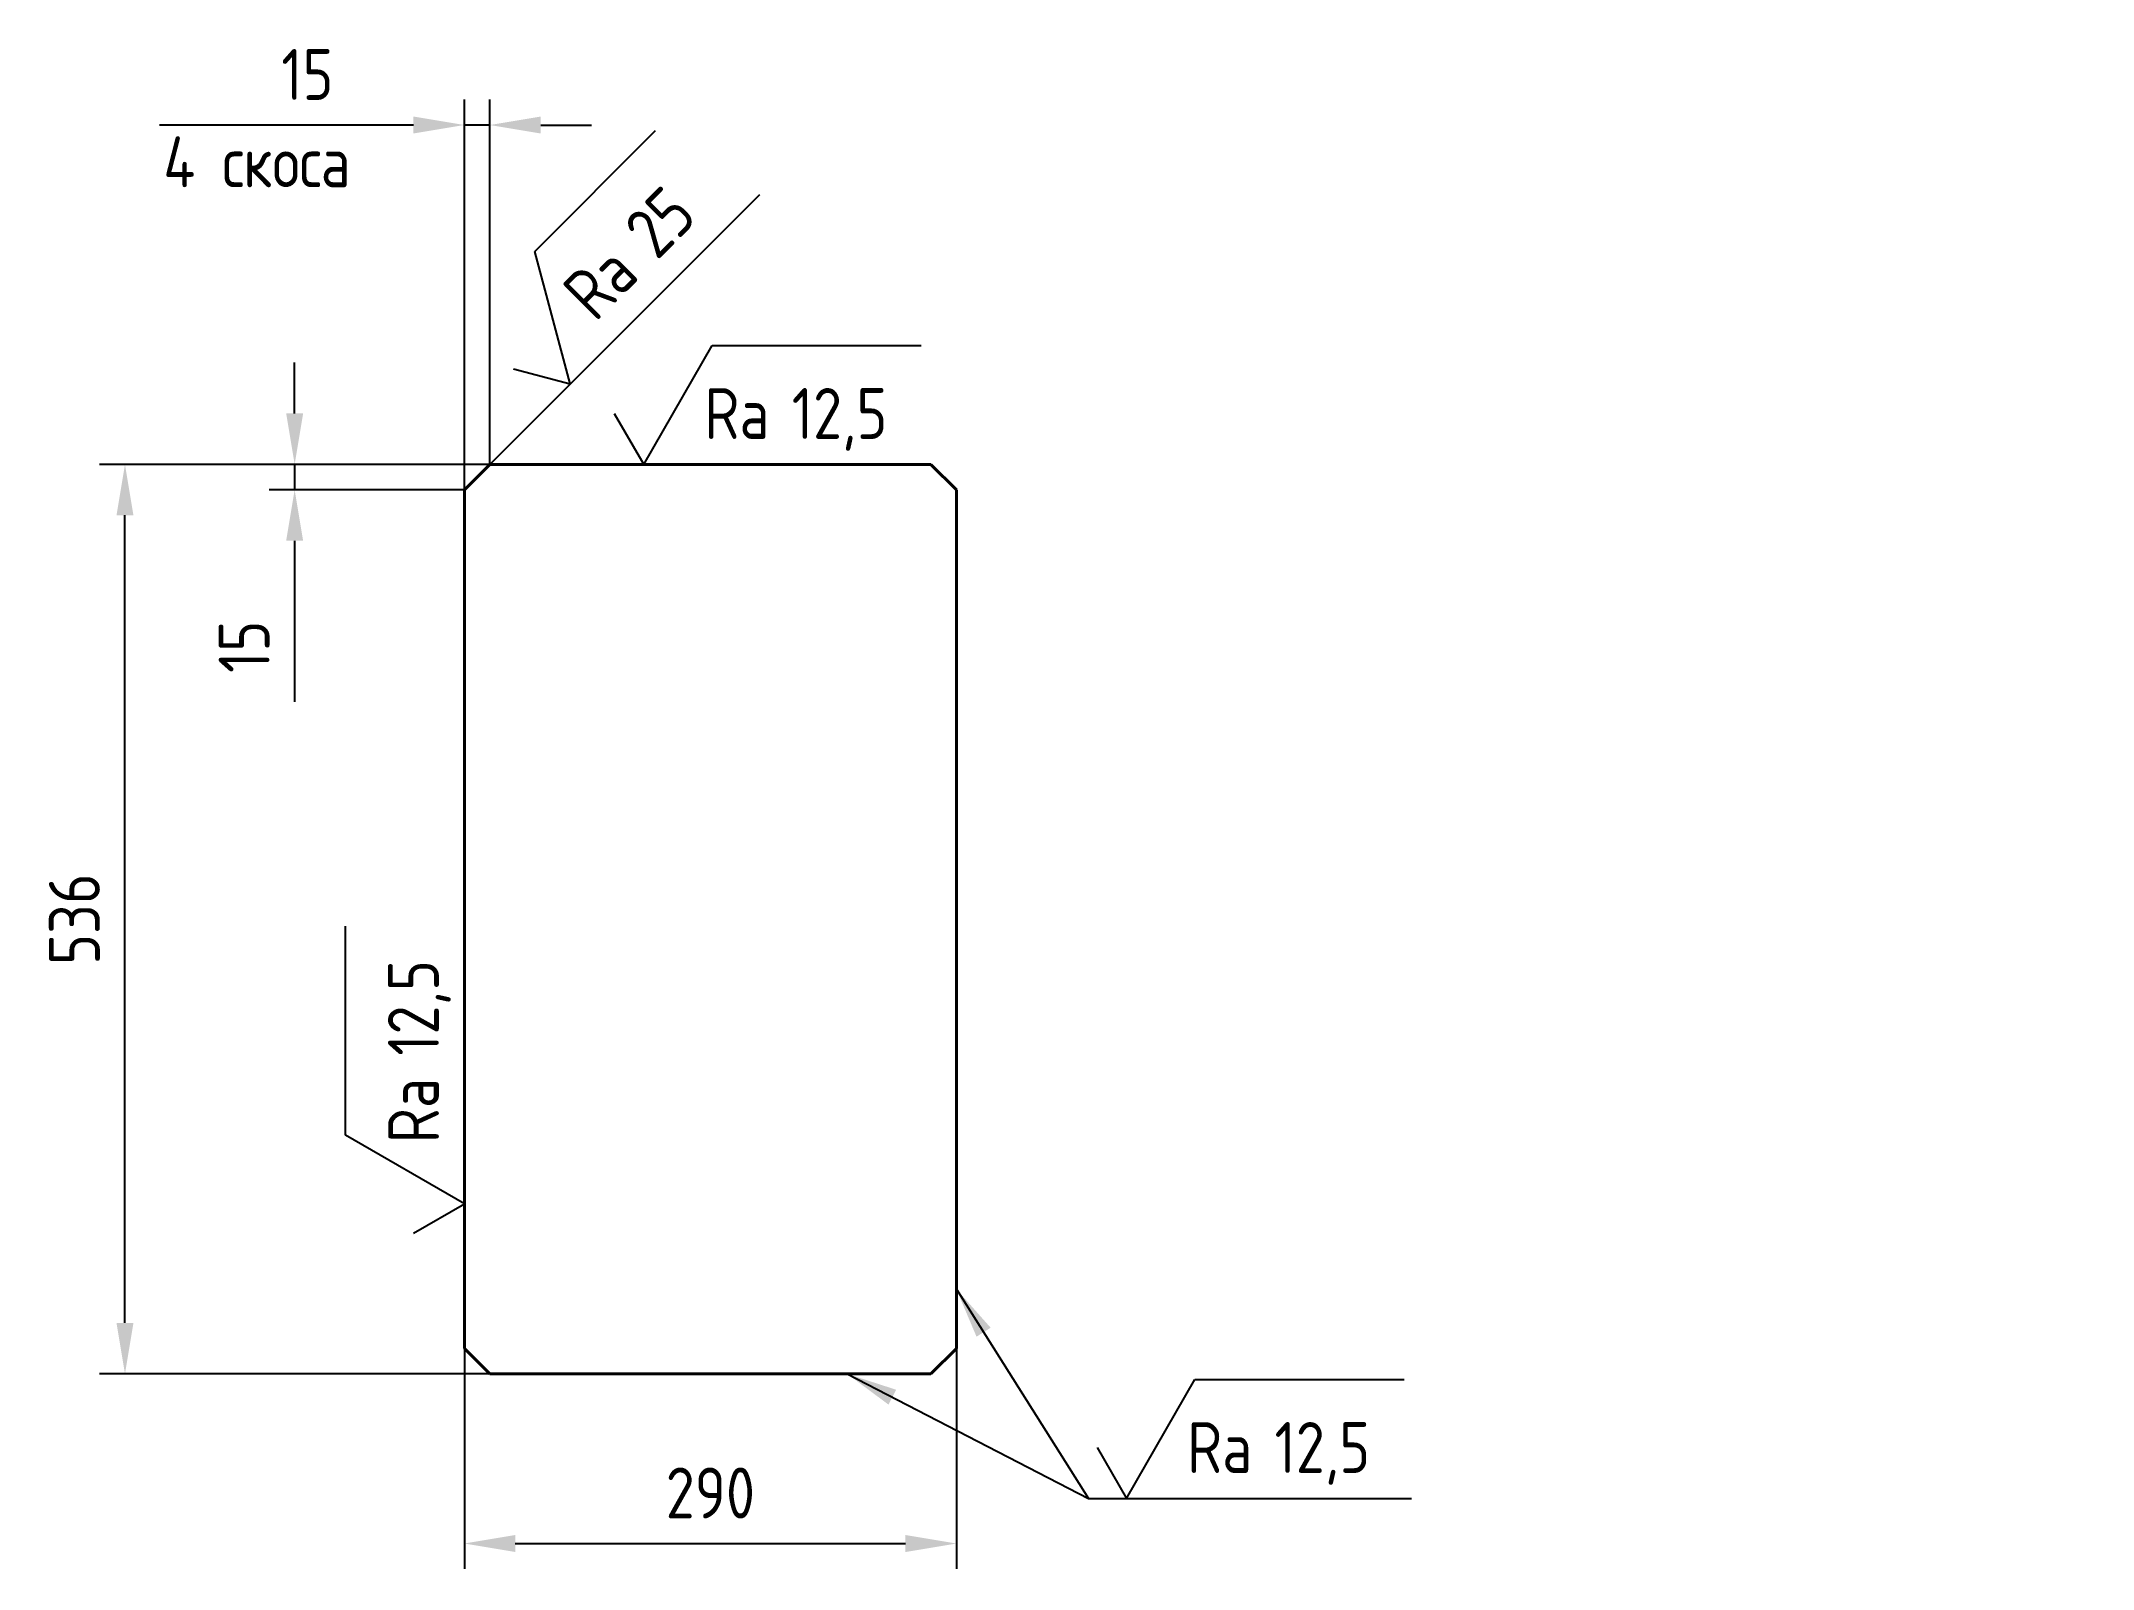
# Model space of a CAD drawing. Header units: millimetres. Extents: x 618 to 1828, y 234 to 1135.
import ezdxf

# ---------------------------------------------------------------- set-up
doc = ezdxf.new("R2010")
doc.units = ezdxf.units.MM
for name, color, linetype in [('Cont', 6, 'Continuous'), ('DIM', 7, 'Continuous'), ('Text', 3, 'Continuous')]:
    doc.layers.add(name, color=color, linetype=linetype)
doc.styles.add('Style1', font='romans.shx', dxfattribs={"width": 0.8})
doc.dimstyles.new('LIN10', dxfattribs={"dimscale": 10, "dimtxt": 3, "dimasz": 3, "dimexe": 1.5, "dimexo": 0, "dimgap": 1.48, "dimtad": 1, "dimdec": 0, "dimdsep": 46, "dimtxsty": 'Style1', "dimcen": 0, "dimdle": 2, "dimclrd": 256, "dimclrt": 3, "dimadec": 0, "dimazin": 0, "dimtfac": 0.666667, "dimtdec": 0, "dimtmove": 0, "dimatfit": 3, "dimfxl": 1, "dimtvp": 0.833333, "dimtolj": 1, "dimtzin": 0, "dimarcsym": 0})

# ---------------------------------------------------------------- blocks, each defined once
blk = doc.blocks.new('*D6')
at = {"layer": 'Defpoints', "color": 0, "transparency": 16777216}
for p in [(867.9, 364.2), (1157.9, 364.2), (1157.9, 249.2)]:
    blk.add_point(p, dxfattribs=at)
at = {"layer": 'DIM', "color": 0, "lineweight": -2, "transparency": 16777216}
for p, q in [((867.9, 364.2), (867.9, 234.2)), ((1157.9, 364.2), (1157.9, 234.2))]:
    blk.add_line(p, q, dxfattribs=at)
at = {"layer": 'DIM', "lineweight": -2, "transparency": 16777216}
blk.add_line((897.9, 249.2), (1127.9, 249.2), dxfattribs=at)
at = {"layer": 'DIM', "transparency": 16777216}
for points in [[(897.9, 254.2), (897.9, 244.2), (867.9, 249.2)], [(1127.9, 254.2), (1127.9, 244.2), (1157.9, 249.2)]]:
    blk.add_solid(points, dxfattribs=at)
at = {"layer": 'DIM', "color": 3, "transparency": 16777216, "insert": (1012.9, 279), "char_height": 30, "attachment_point": 5, "style": 'Style1'}
blk.add_mtext('\\A1;290', dxfattribs=at)
blk = doc.blocks.new('*D7')
at = {"layer": 'Defpoints', "color": 0, "transparency": 16777216}
for p in [(667.9, 885.2), (767.9, 885.2), (882.9, 349.2)]:
    blk.add_point(p, dxfattribs=at)
at = {"layer": 'DIM', "color": 0, "lineweight": -2, "transparency": 16777216}
for p, q in [((767.9, 885.2), (652.9, 885.2)), ((882.9, 349.2), (652.9, 349.2))]:
    blk.add_line(p, q, dxfattribs=at)
at = {"layer": 'DIM', "lineweight": -2, "transparency": 16777216}
blk.add_line((667.9, 379.2), (667.9, 855.2), dxfattribs=at)
at = {"layer": 'DIM', "transparency": 16777216}
for points in [[(662.9, 855.2), (672.9, 855.2), (667.9, 885.2)], [(662.9, 379.2), (672.9, 379.2), (667.9, 349.2)]]:
    blk.add_solid(points, dxfattribs=at)
at = {"layer": 'DIM', "color": 3, "transparency": 16777216, "insert": (638.1, 617.2), "char_height": 30, "attachment_point": 5, "rotation": 90, "style": 'Style1'}
blk.add_mtext('\\A1;536', dxfattribs=at)
blk = doc.blocks.new('*D8')
at = {"layer": 'Defpoints', "color": 0, "transparency": 16777216}
for p in [(882.9, 885.2), (767.9, 870.2), (867.9, 870.2)]:
    blk.add_point(p, dxfattribs=at)
at = {"layer": 'DIM', "lineweight": -2, "transparency": 16777216}
for p, q in [((767.9, 915.2), (767.9, 945.2)), ((767.9, 885.2), (767.9, 870.2)), ((767.9, 840.2), (767.9, 745.2))]:
    blk.add_line(p, q, dxfattribs=at)
at = {"layer": 'DIM', "color": 0, "lineweight": -2, "transparency": 16777216}
for p, q in [((882.9, 885.2), (752.9, 885.2)), ((867.9, 870.2), (752.9, 870.2))]:
    blk.add_line(p, q, dxfattribs=at)
at = {"layer": 'DIM', "transparency": 16777216}
for points in [[(762.9, 915.2), (772.9, 915.2), (767.9, 885.2)], [(762.9, 840.2), (772.9, 840.2), (767.9, 870.2)]]:
    blk.add_solid(points, dxfattribs=at)
at = {"layer": 'DIM', "color": 3, "transparency": 16777216, "insert": (738.1, 777.7), "char_height": 30, "attachment_point": 5, "rotation": 90, "style": 'Style1'}
blk.add_mtext('\\A1;15', dxfattribs=at)
blk = doc.blocks.new('*D9')
at = {"layer": 'Defpoints', "color": 0, "transparency": 16777216}
for p in [(867.9, 1085.2), (882.9, 885.2), (867.9, 870.2)]:
    blk.add_point(p, dxfattribs=at)
at = {"layer": 'DIM', "color": 0, "lineweight": -2, "transparency": 16777216}
for p, q in [((867.9, 870.2), (867.9, 1100.2)), ((882.9, 885.2), (882.9, 1100.2))]:
    blk.add_line(p, q, dxfattribs=at)
at = {"layer": 'DIM', "lineweight": -2, "transparency": 16777216}
for p, q in [((837.9, 1085.2), (742.9, 1085.2)), ((882.9, 1085.2), (867.9, 1085.2)), ((912.9, 1085.2), (942.9, 1085.2))]:
    blk.add_line(p, q, dxfattribs=at)
at = {"layer": 'DIM', "transparency": 16777216}
for points in [[(837.9, 1090.2), (837.9, 1080.2), (867.9, 1085.2)], [(912.9, 1090.2), (912.9, 1080.2), (882.9, 1085.2)]]:
    blk.add_solid(points, dxfattribs=at)
at = {"layer": 'DIM', "color": 3, "transparency": 16777216, "insert": (775.4, 1115), "char_height": 30, "attachment_point": 5, "style": 'Style1'}
blk.add_mtext('\\A1;15', dxfattribs=at)
blk = doc.blocks.new('sherISO_03')
at = {"layer": 'Text'}
blk.add_line((4.04, 7), (14.12, 7), dxfattribs=at)
blk.add_lwpolyline([(-1.73, 3), (0, 0), (4.04, 7)], dxfattribs=at)
at = {"layer": 'Text', "style": 'Style1', "width": 0.8}
blk.add_text('Ra', height=3, dxfattribs=at).set_placement((3.58, 1.5))
blk.add_attdef('6,3', (8.73, 1.5), '', height=3, dxfattribs=at)
blk = doc.blocks.new('sherISO_01')
at = {"layer": 'Text'}
blk.add_line((4.04, 7), (16.36, 7), dxfattribs=at)
blk.add_lwpolyline([(-1.73, 3), (0, 0), (4.04, 7)], dxfattribs=at)
at = {"layer": 'Text', "style": 'Style1', "width": 0.8}
blk.add_text('Ra', height=3, dxfattribs=at).set_placement((3.58, 1.5))
blk.add_attdef('12,5', (8.73, 1.5), '', height=3, dxfattribs=at)

msp = doc.modelspace()

# ---------------------------------------------------------------- linework, layer by layer
at = {"layer": 'Cont', "lineweight": 40}
for p, q in [((882.9, 885.2), (867.9, 870.2)), ((882.9, 885.2), (1142.9, 885.2)), ((1142.9, 885.2), (1157.9, 870.2)), ((867.9, 870.2), (867.9, 364.2)), ((1157.9, 870.2), (1157.9, 364.2)), ((882.9, 349.2), (867.9, 364.2)), ((1142.9, 349.2), (1157.9, 364.2)), ((882.9, 349.2), (1142.9, 349.2))]:
    msp.add_line(p, q, dxfattribs=at)
at = {"layer": 'DIM'}
for p, q in [((742.9, 1085.2), (688.2, 1085.2)), ((882.9, 885.2), (1042, 1044.3))]:
    msp.add_line(p, q, dxfattribs=at)

# ---------------------------------------------------------------- block references
at = {"layer": 'DIM', "xscale": 10, "yscale": 10, "zscale": 10}
for name, p, rotation, values in [('sherISO_03', (930.3, 932.6), 45, {'6,3': '25'}), ('sherISO_01', (867.9, 449.4), 90, {'12,5': '12,5'})]:
    msp.add_blockref(name, p, dxfattribs=dict(at, rotation=rotation)).add_auto_attribs(values)
for p in [(973.6, 885.2), (1258.1, 275.8)]:
    msp.add_blockref('sherISO_01', p, dxfattribs=at).add_auto_attribs({'12,5': '12,5'})

# ---------------------------------------------------------------- texts
at = {"layer": 'DIM', "color": 3, "char_height": 30, "attachment_point": 7, "style": 'Style1'}
for insert in [(1146.2, 1040.4), (1236.5, 365), (1701.2, 290.6), (1827.7, 290.6)]:
    msp.add_mtext('\\A1;', dxfattribs=dict(at, insert=insert))
at = {"layer": 'Text', "style": 'Style1', "width": 0.8}
msp.add_text('4 скоса', height=30, dxfattribs=at).set_placement((690.5, 1048.5))

# ---------------------------------------------------------------- dimensions: what is measured, and where the dimension line sits
at = {"layer": 'DIM'}
for base, p1, p2, picture, middle in [((867.9, 1085.2), (882.9, 885.2), (867.9, 870.2), '*D9', (775.4, 1115)), ((1157.9, 249.2), (867.9, 364.2), (1157.9, 364.2), '*D6', (1012.9, 279))]:
    dim = msp.add_linear_dim(base=base, p1=p1, p2=p2, dimstyle='LIN10', dxfattribs=at)
    dim.commit()
    dim.dimension.update_dxf_attribs({"geometry": picture, "text_midpoint": middle})
for base, p1, p2, picture, middle in [((767.9, 870.2), (882.9, 885.2), (867.9, 870.2), '*D8', (738.1, 777.7)), ((667.9, 885.2), (882.9, 349.2), (767.9, 885.2), '*D7', (638.1, 617.2))]:
    dim = msp.add_linear_dim(base=base, p1=p1, p2=p2, angle=90, dimstyle='LIN10', dxfattribs=at)
    dim.commit()
    dim.dimension.update_dxf_attribs({"geometry": picture, "text_midpoint": middle})

# ---------------------------------------------------------------- leaders
at = {"layer": 'DIM', "annotation_type": 0, "has_hookline": 1, "hookline_direction": 0}
for points in [[(1157.9, 399.1), (1235.8, 275.8), (1276.4, 275.8)], [(1093.5, 349.2), (1235.8, 275.8), (1410.3, 275.8)]]:
    msp.add_leader(points, dimstyle='LIN10', dxfattribs=at)

doc.saveas('drawing.dxf')
